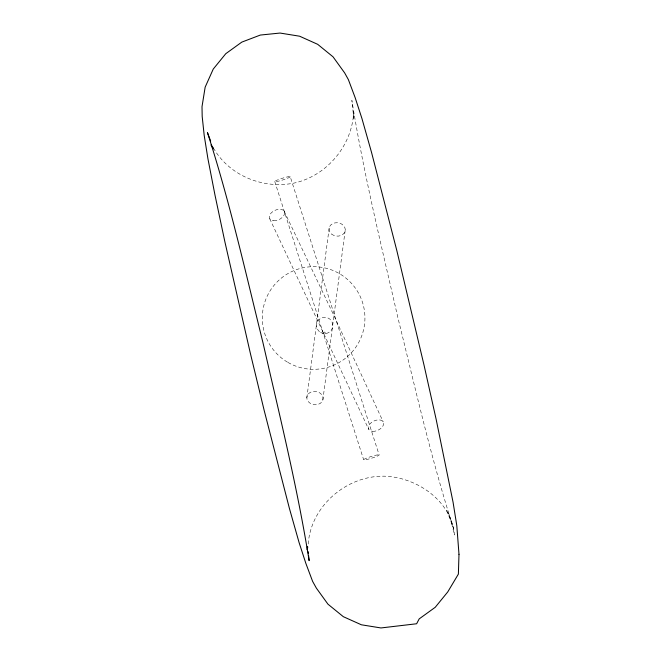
<?xml version="1.0" encoding="UTF-8"?>
<svg xmlns="http://www.w3.org/2000/svg" width="661" height="661" viewBox="0 0 661 661"><rect width="100%" height="100%" fill="white"/><g stroke="black" fill="none" stroke-linecap="round" stroke-linejoin="round"><path stroke-width="0.5" stroke-dasharray="3.31 2.48" d="M306.82 397.889L329.244 227.516M322.849 399.996A8.155 6.676 7.5 0 0 312.661 391.552A8.155 6.676 7.5 0 0 309.331 402.681A8.155 6.676 7.5 0 0 322.849 399.996L345.282 229.623M308.208 543.995C310.943 505.582 347.215 475.019 385.297 476.209C417.479 477.672 451.579 501.137 454.462 535.005L449.91 516.059L446.778 510.416L453.537 528.403C431.286 459.428 415.43 388.594 398.029 318.296C381.471 245.917 363.608 173.703 351.875 100.348L353.883 119.286L353.734 111.139C352.594 144.66 328.013 174.868 295.417 182.783C264.648 189.674 230.193 176.413 213.99 148.956M322.585 333.318L324.7 332.02L326.807 333.318L324.7 333.598M284.197 211.256L333.954 315.677L383.223 421.883M269.705 218.708L368.731 429.336M290.27 176.801A8.155 0.876 -17.4 0 1 278.132 181.238A8.155 0.876 -17.4 0 1 279.107 179.354A8.155 0.876 -17.4 0 1 290.27 176.801L379.166 455.016A8.155 0.876 -17.4 0 1 367.029 459.453A8.155 0.876 -17.4 0 1 368.012 457.577A8.155 0.876 -17.4 0 1 379.166 455.016M274.745 181.461L363.641 459.684M287.965 362.443A51.318 51.318 0 0 0 364.938 317.999A51.318 51.318 0 0 0 287.965 273.555A51.318 51.318 0 0 0 287.965 362.443M320.618 332.5A8.155 8.155 0 0 0 332.855 325.435A8.155 8.155 0 0 0 320.618 318.379A8.155 8.155 0 0 0 320.618 332.5M372.672 431.327A8.155 5.048 -25.2 0 0 383.644 423.139A8.155 5.048 -25.2 0 0 371.622 422.354A8.155 5.048 -25.2 0 0 372.672 431.327M273.646 220.7A8.155 5.048 -25.2 0 0 284.618 212.512A8.155 5.048 -25.2 0 0 272.596 211.727A8.155 5.048 -25.2 0 0 273.646 220.7M331.533 234.044A8.155 6.676 7.5 0 0 345.05 231.35A8.155 6.676 7.5 0 0 334.863 222.906A8.155 6.676 7.5 0 0 331.533 234.044"/><path stroke-width="0.99" d="M307.737 546.928L307.266 549.861L307.208 546.804M213.412 148.155L211.09 144.941L213.329 148.973M210.661 141.115L207.463 132.597C229.714 201.572 245.57 272.406 262.971 342.704C279.529 415.083 297.392 487.297 309.125 560.652L308.596 555.67M308.175 551.679L308.39 553.678M458.99 554.298L458.379 574.103L447.745 591.934L435.235 607.294L419.181 618.894L416.628 623.761L380.959 627.95L361.402 624.794L343.315 616.68L327.947 604.162L316.346 588.092L312.62 581.383L305.861 563.395L299.078 542.532L289.411 508.416L264.185 410.456L250.345 353.288L224.88 241.794L214.982 195.061L207.926 158.747L204.191 135.34L202.183 116.394L202.01 106.702L205.158 87.145L213.255 69.066L225.765 53.706L241.819 42.106L260.335 35.058L280.041 33.05L299.598 36.206L317.685 44.32L333.053 56.838L344.654 72.908L348.38 79.617L355.139 97.605L361.922 118.468L371.589 152.584L396.815 250.544L424.056 365.244L436.12 419.206L453.074 502.253L456.809 525.66L458.99 554.298"/></g></svg>
